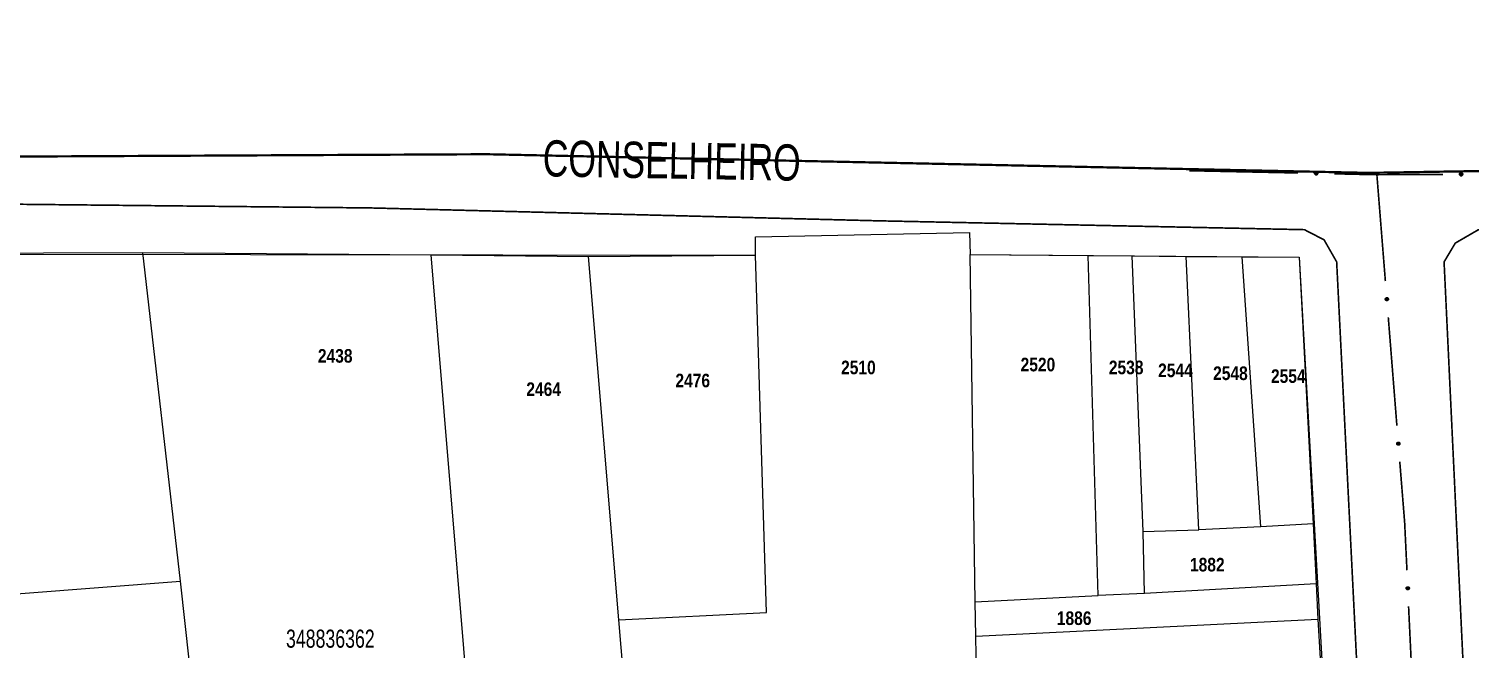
# Model space of a CAD drawing. Extents: x 201676 to 203188, y 4837754 to 4839005.
# Drawn here: x 202621 to 202780.2, y 4838936.3 to 4839004.8 of the extents above; entities that cross this region are included whole.
import ezdxf
from ezdxf.enums import TextEntityAlignment as Align

# ---------------------------------------------------------------- set-up
doc = ezdxf.new("R2010")
doc.units = 0
doc.header["$LTSCALE"] = 1.5
doc.header["$MEASUREMENT"] = 0
for name, color, linetype in [('CD-MALHA-LOTES', 40, 'CONTINUOUS'), ('CD_TXT_QUADRA', 7, 'CONTINUOUS'), ('LM-LIM-SETOR-FISCAL', 7, 'CONTINUOUS'), ('RU-QUADRAS', 210, 'CONTINUOUS'), ('SV-EIXO-RUA-PAV', 20, 'CONTINUOUS'), ('SV-RUA-PAVIM-S-GUIA-C-GUIA', 7, 'CONTINUOUS'), ('SV-TXT-RUA-PAV-S-GUIA-C-GUIA', 7, 'CONTINUOUS'), ('Th_NmrPort', 7, 'CONTINUOUS')]:
    doc.layers.add(name, color=color, linetype=linetype)
doc.styles.add('ARIAL', font='ARIAL.TTF')
doc.styles.get("Standard").update_dxf_attribs({"font": 'swisscbo.ttf'})
doc.linetypes.add('Limite', pattern='A,20,-3,[130,ltypeshp.shx,S=6.35,R=0,X=0,Y=0],-3,20', length=46)

msp = doc.modelspace()

# ---------------------------------------------------------------- linework, layer by layer
at = {"layer": 'CD-MALHA-LOTES', "linetype": 'Continuous', "flags": 128}
for points in [[(202701.26, 4838981.87), (202724.88, 4838982.33)], [(202701.26, 4838979.83), (202701.26, 4838981.87)], [(202724.88, 4838982.33), (202724.98, 4838979.9)], [(202589.72, 4838979.97), (202633.62, 4838980.14)], [(202637.78, 4838943.83), (202633.62, 4838980.14)], [(202633.62, 4838980.14), (202665.48, 4838979.86)], [(202671.24, 4838910.26), (202665.48, 4838979.86)], [(202665.48, 4838979.86), (202682.83, 4838979.69)], [(202682.83, 4838979.69), (202701.26, 4838979.83)], [(202686.19, 4838939.58), (202682.83, 4838979.69)], [(202702.5, 4838940.39), (202701.26, 4838979.83)], [(202725.54, 4838941.56), (202724.98, 4838979.9)], [(202724.98, 4838979.9), (202737.98, 4838979.79)], [(202739.1, 4838942.25), (202737.98, 4838979.79)], [(202737.98, 4838979.79), (202742.86, 4838979.75)], [(202744.08, 4838949.32), (202742.86, 4838979.75)], [(202742.86, 4838979.75), (202748.8, 4838979.7)], [(202750.21, 4838949.51), (202748.8, 4838979.7)], [(202748.8, 4838979.7), (202755, 4838979.65)], [(202757.06, 4838949.85), (202755, 4838979.65)], [(202755, 4838979.65), (202761.29, 4838979.6)], [(202761.29, 4838979.6), (202762.82, 4838950.17)], [(202757.06, 4838949.85), (202750.21, 4838949.51)], [(202762.82, 4838950.17), (202757.06, 4838949.85)], [(202762.82, 4838950.17), (202763.17, 4838943.54)], [(202744.08, 4838949.32), (202750.21, 4838949.51)], [(202744.23, 4838942.48), (202744.08, 4838949.32)], [(202594.39, 4838940.51), (202637.78, 4838943.83)], [(202638.8, 4838934.85), (202637.78, 4838943.83)], [(202763.17, 4838943.54), (202744.23, 4838942.48)], [(202763.17, 4838943.54), (202763.37, 4838939.65)], [(202725.54, 4838941.56), (202739.1, 4838942.25)], [(202744.23, 4838942.48), (202739.1, 4838942.25)], [(202686.19, 4838939.58), (202702.5, 4838940.39)], [(202725.58, 4838937.77), (202725.54, 4838941.56)], [(202687.22, 4838927.36), (202686.19, 4838939.58)], [(202725.58, 4838937.77), (202763.37, 4838939.65)], [(202763.37, 4838939.65), (202763.6, 4838935.32)], [(202725.67, 4838933.51), (202725.58, 4838937.77)]]:
    msp.add_lwpolyline(points, dxfattribs=at)
at = {"layer": 'LM-LIM-SETOR-FISCAL', "linetype": 'Limite', "ltscale": 0.1}
msp.add_lwpolyline([(203183.34, 4838302.84, 0.25, 0.25, 0), (203180.94, 4838327.88, 0.25, 0.25, 0), (203179.01, 4838373.61, 0.25, 0.25, 0), (203177.69, 4838393.34, 0.25, 0.25, 0), (203167.5, 4838509.94, 0.25, 0.25, 0), (203160.24, 4838615.27, 0.25, 0.25, 0), (203158.31, 4838638.38, 0.25, 0.25, 0), (203156.83, 4838669.62, 0.25, 0.25, 0), (203152.43, 4838745.37, 0.25, 0.25, 0), (203149.12, 4838806.64, 0.25, 0.25, 0), (203147.22, 4838841.4, 0.25, 0.25, 0), (203146.26, 4838857.95, 0.25, 0.25, 0), (203141.75, 4838939.59, 0.25, 0.25, 0), (203141.45, 4838947.8, 0.25, 0.25, 0), (203138.51, 4839004.69, 0.25, 0.25, 0), (203068.23, 4839000.34, 0.25, 0.25, 0), (203012.77, 4838996.88, 0.25, 0.25, 0), (202985.23, 4838994.8, 0.25, 0.25, 0), (202948.48, 4838991.33, 0.25, 0.25, 0), (202848.68, 4838990.25, 0.25, 0.25, 0), (202769, 4838988.92, 0.25, 0.25, 0), (202703.79, 4838990.29, 0.25, 0.25, 0), (202671.56, 4838990.98, 0.25, 0.25, 0), (202579.77, 4838990.52, 0.25, 0.25, 0)], format="xyseb", dxfattribs=at)
at = {"layer": 'RU-QUADRAS', "color": 6, "linetype": 'Continuous'}
msp.add_lwpolyline([(202589.72, 4838979.97), (202701.26, 4838979.83), (202701.26, 4838981.87), (202724.88, 4838982.33), (202724.98, 4838979.9), (202761.29, 4838979.6), (202765.49, 4838905.06), (202678.99, 4838900.58), (202679.2, 4838895.72), (202765.55, 4838898.67), (202768.46, 4838843.82), (202666.74, 4838836.41), (202662.09, 4838885.37), (202659.15, 4838885.13), (202663.37, 4838836.5), (202604.77, 4838832.1), (202599.32, 4838897.78), (202660.51, 4838901.6), (202660.46, 4838904.72), (202598.99, 4838901.66)], close=True, dxfattribs=at)
at = {"layer": 'SV-EIXO-RUA-PAV', "const_width": 0.18}
for points in [[(202749.18, 4838989.16), (202761.18, 4838988.91)], [(202765.18, 4838988.82), (202769.17, 4838988.73)], [(202769.17, 4838988.73), (202769.87, 4838988.72)], [(202769.88, 4838988.93), (202769.87, 4838988.72)], [(202769.87, 4838988.72), (202777.17, 4838988.75)], [(202769.87, 4838988.72), (202770.81, 4838976.97)], [(202771.13, 4838972.98), (202772.08, 4838961.02)], [(202772.4, 4838957.03), (202772.88, 4838951.05)], [(202772.88, 4838951.05), (202772.94, 4838950.27)], [(202772.94, 4838950.27), (202773.19, 4838945.06)], [(202773.37, 4838941.06), (202773.94, 4838929.08)]]:
    msp.add_lwpolyline(points, dxfattribs=at)
at = {"layer": 'SV-EIXO-RUA-PAV'}
for points in [[(202763.03, 4838988.98), (202763.07, 4838989.01), (202763.11, 4838989.03), (202763.14, 4838989.04), (202763.18, 4838989.04), (202763.21, 4838989.04), (202763.25, 4838989.03), (202763.28, 4838989.01), (202763.32, 4838988.97), (202763.34, 4838988.93), (202763.35, 4838988.9), (202763.35, 4838988.86), (202763.35, 4838988.83), (202763.33, 4838988.79), (202763.31, 4838988.76), (202763.28, 4838988.72), (202763.24, 4838988.7), (202763.2, 4838988.69), (202763.17, 4838988.69), (202763.13, 4838988.69), (202763.1, 4838988.71), (202763.06, 4838988.73), (202763.03, 4838988.76), (202763.01, 4838988.8), (202763, 4838988.83), (202763, 4838988.87), (202763, 4838988.91), (202763.01, 4838988.94), (202763.03, 4838988.98)], [(202779.03, 4838988.87), (202779.06, 4838988.91), (202779.1, 4838988.93), (202779.14, 4838988.94), (202779.17, 4838988.94), (202779.21, 4838988.94), (202779.24, 4838988.93), (202779.28, 4838988.91), (202779.31, 4838988.88), (202779.33, 4838988.84), (202779.35, 4838988.8), (202779.35, 4838988.77), (202779.35, 4838988.73), (202779.33, 4838988.7), (202779.31, 4838988.66), (202779.28, 4838988.63), (202779.24, 4838988.6), (202779.21, 4838988.59), (202779.17, 4838988.59), (202779.14, 4838988.59), (202779.1, 4838988.6), (202779.06, 4838988.62), (202779.03, 4838988.66), (202779.01, 4838988.69), (202779, 4838988.73), (202779, 4838988.77), (202779, 4838988.8), (202779.01, 4838988.84), (202779.03, 4838988.87)], [(202771.07, 4838975.13), (202771.1, 4838975.1), (202771.13, 4838975.06), (202771.14, 4838975.03), (202771.15, 4838974.99), (202771.15, 4838974.96), (202771.14, 4838974.92), (202771.12, 4838974.88), (202771.09, 4838974.85), (202771.05, 4838974.82), (202771.02, 4838974.81), (202770.98, 4838974.8), (202770.95, 4838974.8), (202770.91, 4838974.81), (202770.88, 4838974.83), (202770.84, 4838974.86), (202770.81, 4838974.9), (202770.8, 4838974.93), (202770.79, 4838974.97), (202770.8, 4838975), (202770.8, 4838975.04), (202770.82, 4838975.07), (202770.85, 4838975.11), (202770.89, 4838975.14), (202770.92, 4838975.15), (202770.96, 4838975.15), (202770.99, 4838975.15), (202771.03, 4838975.15), (202771.07, 4838975.13)], [(202772.34, 4838959.18), (202772.38, 4838959.15), (202772.4, 4838959.11), (202772.42, 4838959.08), (202772.42, 4838959.04), (202772.42, 4838959.01), (202772.41, 4838958.97), (202772.39, 4838958.94), (202772.36, 4838958.9), (202772.33, 4838958.87), (202772.29, 4838958.86), (202772.26, 4838958.85), (202772.22, 4838958.85), (202772.19, 4838958.86), (202772.15, 4838958.88), (202772.11, 4838958.91), (202772.09, 4838958.95), (202772.07, 4838958.98), (202772.07, 4838959.02), (202772.07, 4838959.05), (202772.08, 4838959.09), (202772.09, 4838959.13), (202772.13, 4838959.16), (202772.16, 4838959.19), (202772.19, 4838959.2), (202772.23, 4838959.2), (202772.27, 4838959.21), (202772.3, 4838959.2), (202772.34, 4838959.18)], [(202773.38, 4838943.21), (202773.42, 4838943.18), (202773.44, 4838943.14), (202773.46, 4838943.11), (202773.46, 4838943.07), (202773.46, 4838943.04), (202773.45, 4838943), (202773.43, 4838942.97), (202773.4, 4838942.93), (202773.36, 4838942.91), (202773.33, 4838942.89), (202773.29, 4838942.89), (202773.26, 4838942.89), (202773.22, 4838942.9), (202773.18, 4838942.92), (202773.15, 4838942.95), (202773.12, 4838942.99), (202773.11, 4838943.02), (202773.11, 4838943.06), (202773.11, 4838943.09), (202773.12, 4838943.13), (202773.14, 4838943.17), (202773.17, 4838943.2), (202773.2, 4838943.23), (202773.24, 4838943.24), (202773.27, 4838943.24), (202773.31, 4838943.24), (202773.35, 4838943.23), (202773.38, 4838943.21)]]:
    msp.add_lwpolyline(points, close=True, dxfattribs=at)
for points in [[(202763, 4838988.91), (202763.34, 4838988.93)], [(202763, 4838988.89), (202763.34, 4838988.92)], [(202763, 4838988.87), (202763.35, 4838988.9)], [(202763, 4838988.85), (202763.35, 4838988.88)], [(202763, 4838988.83), (202763.35, 4838988.86)], [(202763.01, 4838988.94), (202763.32, 4838988.97)], [(202763.01, 4838988.92), (202763.32, 4838988.95)], [(202763.01, 4838988.82), (202763.35, 4838988.84)], [(202763.01, 4838988.8), (202763.35, 4838988.83)], [(202763.02, 4838988.96), (202763.3, 4838988.99)], [(202763.02, 4838988.78), (202763.34, 4838988.81)], [(202763.03, 4838988.98), (202763.28, 4838989.01)], [(202763.03, 4838988.76), (202763.33, 4838988.79)], [(202763.05, 4838988.99), (202763.26, 4838989.02)], [(202763.05, 4838988.75), (202763.32, 4838988.77)], [(202763.06, 4838988.73), (202763.31, 4838988.76)], [(202763.07, 4838989.01), (202763.25, 4838989.03)], [(202763.09, 4838989.02), (202763.22, 4838989.03)], [(202763.09, 4838988.72), (202763.29, 4838988.74)], [(202763.1, 4838988.71), (202763.28, 4838988.72)], [(202763.11, 4838989.03), (202763.21, 4838989.04)], [(202763.12, 4838988.7), (202763.25, 4838988.71)], [(202763.13, 4838988.69), (202763.24, 4838988.7)], [(202779, 4838988.8), (202779.33, 4838988.84)], [(202779, 4838988.78), (202779.33, 4838988.82)], [(202779, 4838988.77), (202779.35, 4838988.8)], [(202779, 4838988.75), (202779.35, 4838988.78)], [(202779, 4838988.73), (202779.35, 4838988.77)], [(202779.01, 4838988.84), (202779.31, 4838988.88)], [(202779.01, 4838988.82), (202779.32, 4838988.86)], [(202779.01, 4838988.71), (202779.34, 4838988.75)], [(202779.01, 4838988.69), (202779.35, 4838988.73)], [(202779.02, 4838988.85), (202779.29, 4838988.89)], [(202779.02, 4838988.68), (202779.34, 4838988.71)], [(202779.03, 4838988.87), (202779.28, 4838988.91)], [(202779.03, 4838988.66), (202779.33, 4838988.7)], [(202779.05, 4838988.89), (202779.25, 4838988.92)], [(202779.05, 4838988.64), (202779.32, 4838988.68)], [(202779.06, 4838988.91), (202779.24, 4838988.93)], [(202779.06, 4838988.62), (202779.31, 4838988.66)], [(202779.08, 4838988.92), (202779.21, 4838988.93)], [(202779.09, 4838988.62), (202779.29, 4838988.64)], [(202779.1, 4838988.93), (202779.21, 4838988.94)], [(202779.1, 4838988.6), (202779.28, 4838988.63)], [(202779.12, 4838988.6), (202779.25, 4838988.61)], [(202779.14, 4838988.59), (202779.24, 4838988.6)], [(202770.8, 4838975.04), (202770.84, 4838974.86)], [(202770.8, 4838975.01), (202770.82, 4838974.89)], [(202770.8, 4838975), (202770.81, 4838974.9)], [(202770.82, 4838975.07), (202770.88, 4838974.83)], [(202770.82, 4838975.05), (202770.86, 4838974.85)], [(202770.84, 4838975.09), (202770.89, 4838974.82)], [(202770.85, 4838975.11), (202770.91, 4838974.81)], [(202770.87, 4838975.12), (202770.93, 4838974.81)], [(202770.89, 4838975.14), (202770.95, 4838974.8)], [(202770.9, 4838975.14), (202770.97, 4838974.8)], [(202770.92, 4838975.15), (202770.98, 4838974.8)], [(202770.94, 4838975.15), (202771, 4838974.81)], [(202770.96, 4838975.15), (202771.02, 4838974.81)], [(202770.98, 4838975.15), (202771.04, 4838974.82)], [(202770.99, 4838975.15), (202771.05, 4838974.82)], [(202771.01, 4838975.15), (202771.07, 4838974.84)], [(202771.03, 4838975.15), (202771.09, 4838974.85)], [(202771.05, 4838975.14), (202771.1, 4838974.87)], [(202771.07, 4838975.13), (202771.12, 4838974.88)], [(202771.09, 4838975.11), (202771.13, 4838974.91)], [(202771.1, 4838975.1), (202771.14, 4838974.92)], [(202771.12, 4838975.08), (202771.14, 4838974.95)], [(202771.13, 4838975.06), (202771.15, 4838974.96)], [(202772.07, 4838959.07), (202772.1, 4838958.94)], [(202772.07, 4838959.05), (202772.09, 4838958.95)], [(202772.08, 4838959.09), (202772.11, 4838958.91)], [(202772.09, 4838959.13), (202772.15, 4838958.88)], [(202772.09, 4838959.1), (202772.13, 4838958.9)], [(202772.11, 4838959.14), (202772.17, 4838958.87)], [(202772.13, 4838959.16), (202772.19, 4838958.86)], [(202772.14, 4838959.17), (202772.2, 4838958.86)], [(202772.16, 4838959.19), (202772.22, 4838958.85)], [(202772.18, 4838959.19), (202772.24, 4838958.86)], [(202772.19, 4838959.2), (202772.26, 4838958.85)], [(202772.21, 4838959.2), (202772.27, 4838958.86)], [(202772.23, 4838959.2), (202772.29, 4838958.86)], [(202772.25, 4838959.2), (202772.31, 4838958.87)], [(202772.27, 4838959.21), (202772.33, 4838958.87)], [(202772.28, 4838959.2), (202772.34, 4838958.89)], [(202772.3, 4838959.2), (202772.36, 4838958.9)], [(202772.32, 4838959.19), (202772.38, 4838958.92)], [(202772.34, 4838959.18), (202772.39, 4838958.94)], [(202772.36, 4838959.16), (202772.4, 4838958.96)], [(202772.38, 4838959.15), (202772.41, 4838958.97)], [(202772.39, 4838959.13), (202772.41, 4838959)], [(202772.4, 4838959.11), (202772.42, 4838959.01)], [(202773.11, 4838943.11), (202773.13, 4838942.98)], [(202773.11, 4838943.09), (202773.12, 4838942.99)], [(202773.12, 4838943.13), (202773.15, 4838942.95)], [(202773.13, 4838943.14), (202773.16, 4838942.94)], [(202773.14, 4838943.17), (202773.18, 4838942.92)], [(202773.16, 4838943.18), (202773.2, 4838942.91)], [(202773.17, 4838943.2), (202773.22, 4838942.9)], [(202773.19, 4838943.21), (202773.24, 4838942.9)], [(202773.2, 4838943.23), (202773.26, 4838942.89)], [(202773.22, 4838943.23), (202773.27, 4838942.89)], [(202773.24, 4838943.24), (202773.29, 4838942.89)], [(202773.26, 4838943.24), (202773.31, 4838942.89)], [(202773.27, 4838943.24), (202773.33, 4838942.89)], [(202773.29, 4838943.24), (202773.34, 4838942.9)], [(202773.31, 4838943.24), (202773.36, 4838942.91)], [(202773.33, 4838943.23), (202773.38, 4838942.92)], [(202773.35, 4838943.23), (202773.4, 4838942.93)], [(202773.36, 4838943.22), (202773.41, 4838942.95)], [(202773.38, 4838943.21), (202773.43, 4838942.97)], [(202773.4, 4838943.19), (202773.44, 4838942.99)], [(202773.42, 4838943.18), (202773.45, 4838943)], [(202773.43, 4838943.16), (202773.45, 4838943.03)], [(202773.44, 4838943.14), (202773.46, 4838943.04)]]:
    msp.add_lwpolyline(points, dxfattribs=at)
at = {"layer": 'SV-RUA-PAVIM-S-GUIA-C-GUIA', "linetype": 'Continuous', "const_width": 0.18}
for points in [[(202593.69, 4838900.14), (202592.75, 4838913.73), (202587.65, 4838982.8), (202588.36, 4838984.69), (202590.67, 4838985.76), (202658.78, 4838985.05), (202714.74, 4838983.63), (202761.87, 4838982.65), (202764.04, 4838981.53), (202765.43, 4838979.1), (202769.19, 4838904)], [(202781.83, 4838883.23), (202777.29, 4838979.09), (202778.53, 4838981.17), (202781.07, 4838982.64), (202824.21, 4838983.47), (202867.72, 4838983.64), (202886.7, 4838984.17), (202940.61, 4838984.91), (202942.96, 4838984.15), (202943.67, 4838982.5), (202946.92, 4838914.95), (202949.63, 4838854.37), (202948.74, 4838851.87), (202946.57, 4838850.75), (202872.57, 4838845.43)]]:
    msp.add_lwpolyline(points, dxfattribs=at)

# ---------------------------------------------------------------- texts
at = {"layer": 'CD_TXT_QUADRA', "style": 'ARIAL', "width": 0.7}
msp.add_text('348836362', height=2, dxfattribs=at).set_placement((202649.44, 4838936.5))
at = {"layer": 'SV-TXT-RUA-PAV-S-GUIA-C-GUIA', "style": 'ARIAL', "width": 0.7}
msp.add_text('CONSELHEIRO', height=4, rotation=359, dxfattribs=at).set_placement((202677.76, 4838988.54))
at = {"layer": 'Th_NmrPort', "color": 1}
for s, p in [('2438', (202652.96, 4838968.72)), ('2510', (202710.72, 4838967.44)), ('2520', (202730.54, 4838967.76)), ('2538', (202740.28, 4838967.44)), ('2544', (202745.72, 4838967.12)), ('2548', (202751.79, 4838966.8)), ('2554', (202758.18, 4838966.48)), ('2464', (202675.97, 4838965.04)), ('2476', (202692.43, 4838966)), ('1882', (202749.24, 4838945.67)), ('1886', (202734.54, 4838939.76))]:
    msp.add_text(s, height=1.5, dxfattribs=at).set_placement(p, align=Align.MIDDLE_LEFT)

doc.saveas('drawing.dxf')
